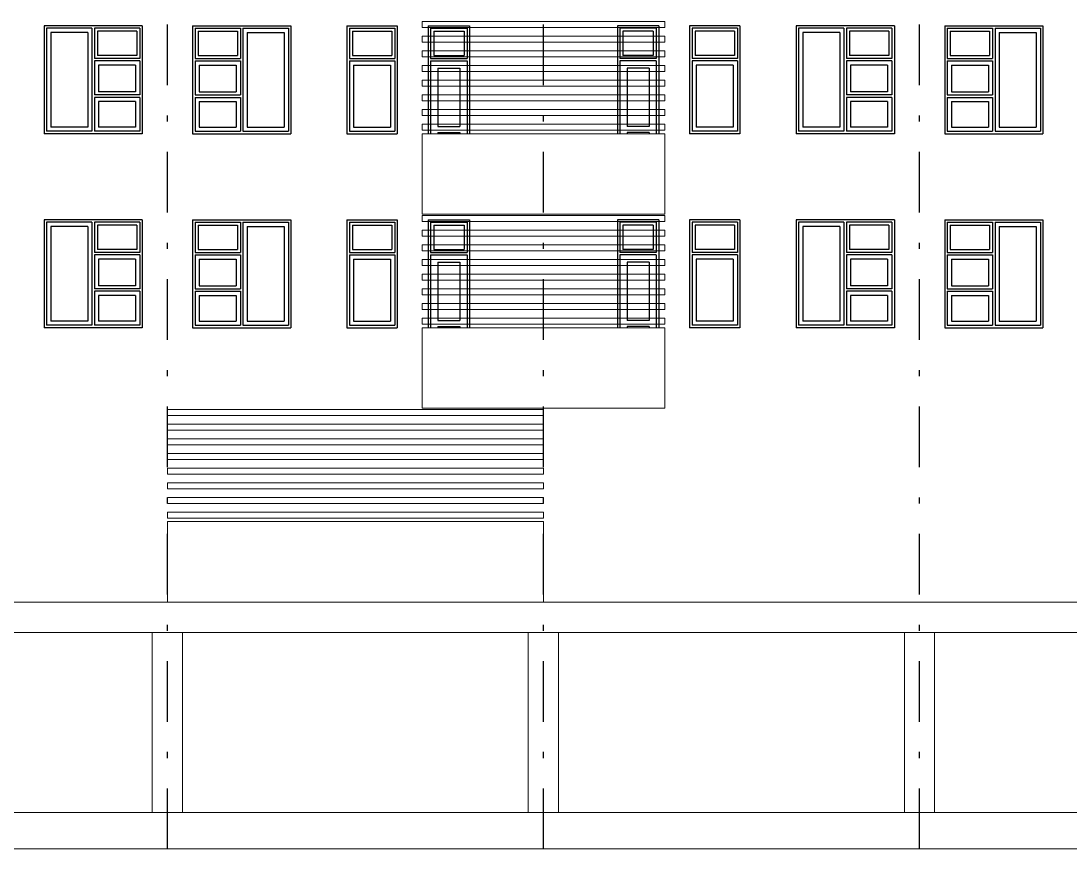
# Model space of a CAD drawing. Header units: millimetres. Extents: x 1676 to 1802, y 1105 to 1194.
# Drawn here: x 1721.62 to 1738.94, y 1120.23 to 1133.89 of the extents above; entities that cross this region are included whole.
import ezdxf

# ---------------------------------------------------------------- set-up
doc = ezdxf.new("R2010")
doc.units = ezdxf.units.MM
doc.linetypes.add('DASHDOT', pattern=[1, 0.5, -0.25, 0, -0.25])
for name, color, linetype, lineweight in [('ars', 11, 'Continuous', 0), ('lan', 7, 'Continuous', 15), ('tem', 5, 'Continuous', 20)]:
    doc.layers.add(name, color=color, linetype=linetype, lineweight=lineweight)
doc.layers.add('as', color=1, linetype='Continuous', plot=False)
doc.layers.add('Kusen', color=30, linetype='Continuous')

msp = doc.modelspace()

# ---------------------------------------------------------------- linework, layer by layer
at = {"layer": 'ars', "linetype": 'ByBlock'}
for points in [[(1728.238, 1133.78), (1732.238, 1133.78), (1732.238, 1133.877), (1728.238, 1133.877)], [(1728.238, 1133.538), (1732.238, 1133.538), (1732.238, 1133.635), (1728.238, 1133.635)], [(1728.238, 1133.296), (1732.238, 1133.296), (1732.238, 1133.393), (1728.238, 1133.393)], [(1728.238, 1133.054), (1732.238, 1133.054), (1732.238, 1133.151), (1728.238, 1133.151)], [(1728.238, 1132.812), (1732.238, 1132.812), (1732.238, 1132.909), (1728.238, 1132.909)], [(1728.238, 1132.571), (1732.238, 1132.571), (1732.238, 1132.667), (1728.238, 1132.667)], [(1728.238, 1132.329), (1732.238, 1132.329), (1732.238, 1132.426), (1728.238, 1132.426)], [(1728.238, 1132.087), (1732.238, 1132.087), (1732.238, 1132.184), (1728.238, 1132.184)], [(1728.238, 1130.58), (1732.238, 1130.58), (1732.238, 1130.677), (1728.238, 1130.677)], [(1728.238, 1130.338), (1732.238, 1130.338), (1732.238, 1130.435), (1728.238, 1130.435)], [(1728.238, 1130.096), (1732.238, 1130.096), (1732.238, 1130.193), (1728.238, 1130.193)], [(1728.238, 1129.854), (1732.238, 1129.854), (1732.238, 1129.951), (1728.238, 1129.951)], [(1728.238, 1129.612), (1732.238, 1129.612), (1732.238, 1129.709), (1728.238, 1129.709)], [(1728.238, 1129.371), (1732.238, 1129.371), (1732.238, 1129.467), (1728.238, 1129.467)], [(1728.238, 1129.129), (1732.238, 1129.129), (1732.238, 1129.226), (1728.238, 1129.226)], [(1728.238, 1128.887), (1732.238, 1128.887), (1732.238, 1128.984), (1728.238, 1128.984)], [(1730.238, 1127.38), (1724.038, 1127.38), (1724.038, 1127.477), (1730.238, 1127.477)], [(1730.238, 1127.138), (1724.038, 1127.138), (1724.038, 1127.235), (1730.238, 1127.235)], [(1730.238, 1126.896), (1724.038, 1126.896), (1724.038, 1126.993), (1730.238, 1126.993)], [(1730.238, 1126.654), (1724.038, 1126.654), (1724.038, 1126.751), (1730.238, 1126.751)], [(1730.238, 1126.412), (1724.038, 1126.412), (1724.038, 1126.509), (1730.238, 1126.509)], [(1730.238, 1126.171), (1724.038, 1126.171), (1724.038, 1126.267), (1730.238, 1126.267)], [(1730.238, 1125.929), (1724.038, 1125.929), (1724.038, 1126.026), (1730.238, 1126.026)], [(1730.238, 1125.687), (1724.038, 1125.687), (1724.038, 1125.784), (1730.238, 1125.784)]]:
    msp.add_lwpolyline(points, close=True, dxfattribs=at)
at = {"layer": 'as', "linetype": 'DASHDOT', "ltscale": 2}
for p, q in [((1724.038, 1120.227), (1724.038, 1177.027)), ((1730.238, 1120.227), (1730.238, 1177.027)), ((1736.438, 1120.227), (1736.438, 1177.027))]:
    msp.add_line(p, q, dxfattribs=at)
at = {"layer": 'Kusen', "linetype": 'ByBlock'}
for p, q in [((1722.003, 1133.807), (1722.003, 1132.027)), ((1723.623, 1133.807), (1722.003, 1133.807)), ((1723.623, 1133.807), (1723.623, 1132.027)), ((1724.453, 1133.807), (1724.453, 1132.027)), ((1724.453, 1133.807), (1726.073, 1133.807)), ((1726.073, 1133.807), (1726.073, 1132.027)), ((1726.998, 1133.807), (1726.998, 1132.027)), ((1726.998, 1133.807), (1727.828, 1133.807)), ((1727.828, 1133.807), (1727.828, 1132.027)), ((1728.338, 1133.807), (1728.338, 1132.027)), ((1728.338, 1133.807), (1729.018, 1133.807)), ((1729.018, 1133.807), (1729.018, 1132.027)), ((1731.458, 1133.807), (1731.458, 1132.027)), ((1732.138, 1133.807), (1731.458, 1133.807)), ((1732.138, 1133.807), (1732.138, 1132.027)), ((1732.648, 1133.807), (1732.648, 1132.027)), ((1733.478, 1133.807), (1732.648, 1133.807)), ((1733.478, 1133.807), (1733.478, 1132.027)), ((1734.403, 1133.807), (1734.403, 1132.027)), ((1736.023, 1133.807), (1734.403, 1133.807)), ((1736.023, 1133.807), (1736.023, 1132.027)), ((1736.853, 1133.807), (1736.853, 1132.027)), ((1736.853, 1133.807), (1738.473, 1133.807)), ((1738.473, 1133.807), (1738.473, 1132.027)), ((1722.043, 1133.767), (1722.043, 1132.067)), ((1722.793, 1133.767), (1722.043, 1133.767)), ((1722.723, 1133.697), (1722.113, 1133.697)), ((1722.113, 1133.697), (1722.113, 1132.137)), ((1722.723, 1133.697), (1722.723, 1132.137)), ((1722.793, 1133.767), (1722.793, 1132.067)), ((1722.833, 1133.767), (1722.833, 1133.267)), ((1723.583, 1133.767), (1722.833, 1133.767)), ((1722.883, 1133.717), (1722.883, 1133.317)), ((1723.533, 1133.717), (1722.883, 1133.717)), ((1723.533, 1133.717), (1723.533, 1133.317)), ((1723.583, 1133.767), (1723.583, 1133.267)), ((1724.493, 1133.767), (1724.493, 1133.267)), ((1724.493, 1133.767), (1725.243, 1133.767)), ((1724.543, 1133.717), (1724.543, 1133.317)), ((1724.543, 1133.717), (1725.193, 1133.717)), ((1725.193, 1133.717), (1725.193, 1133.317)), ((1725.243, 1133.767), (1725.243, 1133.267)), ((1725.283, 1133.767), (1725.283, 1132.067)), ((1725.283, 1133.767), (1726.033, 1133.767)), ((1725.353, 1133.697), (1725.963, 1133.697)), ((1725.353, 1133.697), (1725.353, 1132.137)), ((1725.963, 1133.697), (1725.963, 1132.137)), ((1726.033, 1133.767), (1726.033, 1132.067)), ((1727.038, 1133.767), (1727.038, 1133.267)), ((1727.038, 1133.767), (1727.788, 1133.767)), ((1727.088, 1133.717), (1727.088, 1133.317)), ((1727.088, 1133.717), (1727.738, 1133.717)), ((1727.738, 1133.717), (1727.738, 1133.317)), ((1727.788, 1133.767), (1727.788, 1133.267)), ((1728.378, 1133.767), (1728.378, 1133.267)), ((1728.378, 1133.767), (1728.978, 1133.767)), ((1728.428, 1133.717), (1728.428, 1133.317)), ((1728.428, 1133.717), (1728.928, 1133.717)), ((1728.928, 1133.717), (1728.928, 1133.317)), ((1728.978, 1133.767), (1728.978, 1133.267)), ((1731.498, 1133.767), (1731.498, 1133.267)), ((1732.098, 1133.767), (1731.498, 1133.767)), ((1731.548, 1133.717), (1731.548, 1133.317)), ((1732.048, 1133.717), (1731.548, 1133.717)), ((1732.048, 1133.717), (1732.048, 1133.317)), ((1732.098, 1133.767), (1732.098, 1133.267)), ((1732.688, 1133.767), (1732.688, 1133.267)), ((1733.438, 1133.767), (1732.688, 1133.767)), ((1732.738, 1133.717), (1732.738, 1133.317)), ((1733.388, 1133.717), (1732.738, 1133.717)), ((1733.388, 1133.717), (1733.388, 1133.317)), ((1733.438, 1133.767), (1733.438, 1133.267)), ((1734.443, 1133.767), (1734.443, 1132.067)), ((1735.193, 1133.767), (1734.443, 1133.767)), ((1735.123, 1133.697), (1734.513, 1133.697)), ((1734.513, 1133.697), (1734.513, 1132.137)), ((1735.123, 1133.697), (1735.123, 1132.137)), ((1735.193, 1133.767), (1735.193, 1132.067)), ((1735.233, 1133.767), (1735.233, 1133.267)), ((1735.983, 1133.767), (1735.233, 1133.767)), ((1735.283, 1133.717), (1735.283, 1133.317)), ((1735.933, 1133.717), (1735.283, 1133.717)), ((1735.933, 1133.717), (1735.933, 1133.317)), ((1735.983, 1133.767), (1735.983, 1133.267)), ((1736.893, 1133.767), (1736.893, 1133.267)), ((1736.893, 1133.767), (1737.643, 1133.767)), ((1736.943, 1133.717), (1736.943, 1133.317)), ((1736.943, 1133.717), (1737.593, 1133.717)), ((1737.593, 1133.717), (1737.593, 1133.317)), ((1737.643, 1133.767), (1737.643, 1133.267)), ((1737.683, 1133.767), (1737.683, 1132.067)), ((1737.683, 1133.767), (1738.433, 1133.767)), ((1737.753, 1133.697), (1738.363, 1133.697)), ((1737.753, 1133.697), (1737.753, 1132.137)), ((1738.363, 1133.697), (1738.363, 1132.137)), ((1738.433, 1133.767), (1738.433, 1132.067)), ((1722.043, 1133.267), (1722.043, 1133.227)), ((1723.583, 1133.267), (1722.833, 1133.267)), ((1723.533, 1133.317), (1722.883, 1133.317)), ((1724.493, 1133.267), (1725.243, 1133.267)), ((1724.543, 1133.317), (1725.193, 1133.317)), ((1726.033, 1133.267), (1726.033, 1133.227)), ((1727.038, 1133.267), (1727.788, 1133.267)), ((1727.088, 1133.317), (1727.738, 1133.317)), ((1728.378, 1133.267), (1728.978, 1133.267)), ((1728.428, 1133.317), (1728.928, 1133.317)), ((1732.098, 1133.267), (1731.498, 1133.267)), ((1732.048, 1133.317), (1731.548, 1133.317)), ((1733.438, 1133.267), (1732.688, 1133.267)), ((1733.388, 1133.317), (1732.738, 1133.317)), ((1734.443, 1133.267), (1734.443, 1133.227)), ((1735.983, 1133.267), (1735.233, 1133.267)), ((1735.933, 1133.317), (1735.283, 1133.317)), ((1736.893, 1133.267), (1737.643, 1133.267)), ((1736.943, 1133.317), (1737.593, 1133.317)), ((1738.433, 1133.267), (1738.433, 1133.227)), ((1722.833, 1133.227), (1722.833, 1132.667)), ((1723.583, 1133.227), (1722.833, 1133.227)), ((1722.903, 1133.157), (1722.903, 1132.717)), ((1723.513, 1133.157), (1722.903, 1133.157)), ((1723.513, 1133.157), (1723.513, 1132.717)), ((1723.583, 1133.227), (1723.583, 1132.667)), ((1724.493, 1133.227), (1724.493, 1132.667)), ((1724.493, 1133.227), (1725.243, 1133.227)), ((1724.563, 1133.157), (1724.563, 1132.717)), ((1724.563, 1133.157), (1725.173, 1133.157)), ((1725.173, 1133.157), (1725.173, 1132.717)), ((1725.243, 1133.227), (1725.243, 1132.667)), ((1727.038, 1133.227), (1727.038, 1132.067)), ((1727.038, 1133.227), (1727.788, 1133.227)), ((1727.108, 1133.157), (1727.108, 1132.137)), ((1727.108, 1133.157), (1727.718, 1133.157)), ((1727.718, 1133.157), (1727.718, 1132.137)), ((1727.788, 1133.227), (1727.788, 1132.067)), ((1728.378, 1133.227), (1728.378, 1132.027)), ((1728.378, 1133.227), (1728.978, 1133.227)), ((1728.498, 1133.107), (1728.498, 1132.147)), ((1728.498, 1133.107), (1728.858, 1133.107)), ((1728.858, 1133.107), (1728.858, 1132.147)), ((1728.978, 1133.227), (1728.978, 1132.027)), ((1731.498, 1133.227), (1731.498, 1132.027)), ((1732.098, 1133.227), (1731.498, 1133.227)), ((1731.618, 1133.107), (1731.618, 1132.147)), ((1731.978, 1133.107), (1731.618, 1133.107)), ((1731.978, 1133.107), (1731.978, 1132.147)), ((1732.098, 1133.227), (1732.098, 1132.027)), ((1732.688, 1133.227), (1732.688, 1132.067)), ((1733.438, 1133.227), (1732.688, 1133.227)), ((1732.758, 1133.157), (1732.758, 1132.137)), ((1733.368, 1133.157), (1732.758, 1133.157)), ((1733.368, 1133.157), (1733.368, 1132.137)), ((1733.438, 1133.227), (1733.438, 1132.067)), ((1735.233, 1133.227), (1735.233, 1132.667)), ((1735.983, 1133.227), (1735.233, 1133.227)), ((1735.303, 1133.157), (1735.303, 1132.717)), ((1735.913, 1133.157), (1735.303, 1133.157)), ((1735.913, 1133.157), (1735.913, 1132.717)), ((1735.983, 1133.227), (1735.983, 1132.667)), ((1736.893, 1133.227), (1736.893, 1132.667)), ((1736.893, 1133.227), (1737.643, 1133.227)), ((1736.963, 1133.157), (1736.963, 1132.717)), ((1736.963, 1133.157), (1737.573, 1133.157)), ((1737.573, 1133.157), (1737.573, 1132.717)), ((1737.643, 1133.227), (1737.643, 1132.667)), ((1723.583, 1132.667), (1722.833, 1132.667)), ((1722.833, 1132.627), (1722.833, 1132.067)), ((1723.583, 1132.627), (1722.833, 1132.627)), ((1723.513, 1132.717), (1722.903, 1132.717)), ((1723.583, 1132.627), (1723.583, 1132.067)), ((1724.493, 1132.667), (1725.243, 1132.667)), ((1724.493, 1132.627), (1724.493, 1132.067)), ((1724.493, 1132.627), (1725.243, 1132.627)), ((1724.563, 1132.717), (1725.173, 1132.717)), ((1725.243, 1132.627), (1725.243, 1132.067)), ((1735.983, 1132.667), (1735.233, 1132.667)), ((1735.233, 1132.627), (1735.233, 1132.067)), ((1735.983, 1132.627), (1735.233, 1132.627)), ((1735.913, 1132.717), (1735.303, 1132.717)), ((1735.983, 1132.627), (1735.983, 1132.067)), ((1736.893, 1132.667), (1737.643, 1132.667)), ((1736.893, 1132.627), (1736.893, 1132.067)), ((1736.893, 1132.627), (1737.643, 1132.627)), ((1736.963, 1132.717), (1737.573, 1132.717)), ((1737.643, 1132.627), (1737.643, 1132.067)), ((1722.903, 1132.557), (1722.903, 1132.137)), ((1723.513, 1132.557), (1722.903, 1132.557)), ((1723.513, 1132.557), (1723.513, 1132.137)), ((1724.563, 1132.557), (1724.563, 1132.137)), ((1724.563, 1132.557), (1725.173, 1132.557)), ((1725.173, 1132.557), (1725.173, 1132.137)), ((1735.303, 1132.557), (1735.303, 1132.137)), ((1735.913, 1132.557), (1735.303, 1132.557)), ((1735.913, 1132.557), (1735.913, 1132.137)), ((1736.963, 1132.557), (1736.963, 1132.137)), ((1736.963, 1132.557), (1737.573, 1132.557)), ((1737.573, 1132.557), (1737.573, 1132.137)), ((1722.793, 1132.067), (1722.043, 1132.067)), ((1722.723, 1132.137), (1722.113, 1132.137)), ((1723.583, 1132.067), (1722.833, 1132.067)), ((1723.513, 1132.137), (1722.903, 1132.137)), ((1724.493, 1132.067), (1725.243, 1132.067)), ((1724.563, 1132.137), (1725.173, 1132.137)), ((1725.283, 1132.067), (1726.033, 1132.067)), ((1725.353, 1132.137), (1725.963, 1132.137)), ((1727.038, 1132.067), (1727.788, 1132.067)), ((1727.108, 1132.137), (1727.718, 1132.137)), ((1728.498, 1132.147), (1728.858, 1132.147)), ((1731.978, 1132.147), (1731.618, 1132.147)), ((1733.438, 1132.067), (1732.688, 1132.067)), ((1733.368, 1132.137), (1732.758, 1132.137)), ((1735.193, 1132.067), (1734.443, 1132.067)), ((1735.123, 1132.137), (1734.513, 1132.137)), ((1735.983, 1132.067), (1735.233, 1132.067)), ((1735.913, 1132.137), (1735.303, 1132.137)), ((1736.893, 1132.067), (1737.643, 1132.067)), ((1736.963, 1132.137), (1737.573, 1132.137)), ((1737.683, 1132.067), (1738.433, 1132.067)), ((1737.753, 1132.137), (1738.363, 1132.137)), ((1723.623, 1132.027), (1722.003, 1132.027)), ((1724.453, 1132.027), (1726.073, 1132.027)), ((1726.998, 1132.027), (1727.828, 1132.027)), ((1728.498, 1132.047), (1728.498, 1132.027)), ((1728.498, 1132.047), (1728.858, 1132.047)), ((1728.858, 1132.047), (1728.858, 1132.027)), ((1731.618, 1132.047), (1731.618, 1132.027)), ((1731.978, 1132.047), (1731.618, 1132.047)), ((1731.978, 1132.047), (1731.978, 1132.027)), ((1733.478, 1132.027), (1732.648, 1132.027)), ((1736.023, 1132.027), (1734.403, 1132.027)), ((1736.853, 1132.027), (1738.473, 1132.027)), ((1722.003, 1130.607), (1722.003, 1128.827)), ((1723.623, 1130.607), (1722.003, 1130.607)), ((1722.043, 1130.567), (1722.043, 1128.867)), ((1722.793, 1130.567), (1722.043, 1130.567)), ((1722.723, 1130.497), (1722.113, 1130.497)), ((1722.113, 1130.497), (1722.113, 1128.937)), ((1722.723, 1130.497), (1722.723, 1128.937)), ((1722.793, 1130.567), (1722.793, 1128.867)), ((1722.833, 1130.567), (1722.833, 1130.067)), ((1723.583, 1130.567), (1722.833, 1130.567)), ((1722.883, 1130.517), (1722.883, 1130.117)), ((1723.533, 1130.517), (1722.883, 1130.517)), ((1723.533, 1130.517), (1723.533, 1130.117)), ((1723.583, 1130.567), (1723.583, 1130.067)), ((1723.623, 1130.607), (1723.623, 1128.827)), ((1724.453, 1130.607), (1724.453, 1128.827)), ((1724.453, 1130.607), (1726.073, 1130.607)), ((1724.493, 1130.567), (1724.493, 1130.067)), ((1724.493, 1130.567), (1725.243, 1130.567)), ((1724.543, 1130.517), (1724.543, 1130.117)), ((1724.543, 1130.517), (1725.193, 1130.517)), ((1725.193, 1130.517), (1725.193, 1130.117)), ((1725.243, 1130.567), (1725.243, 1130.067)), ((1725.283, 1130.567), (1725.283, 1128.867)), ((1725.283, 1130.567), (1726.033, 1130.567)), ((1725.353, 1130.497), (1725.963, 1130.497)), ((1725.353, 1130.497), (1725.353, 1128.937)), ((1725.963, 1130.497), (1725.963, 1128.937)), ((1726.033, 1130.567), (1726.033, 1128.867)), ((1726.073, 1130.607), (1726.073, 1128.827)), ((1726.998, 1130.607), (1726.998, 1128.827)), ((1726.998, 1130.607), (1727.828, 1130.607)), ((1727.038, 1130.567), (1727.038, 1130.067)), ((1727.038, 1130.567), (1727.788, 1130.567)), ((1727.088, 1130.517), (1727.088, 1130.117)), ((1727.088, 1130.517), (1727.738, 1130.517)), ((1727.738, 1130.517), (1727.738, 1130.117)), ((1727.788, 1130.567), (1727.788, 1130.067)), ((1727.828, 1130.607), (1727.828, 1128.827)), ((1728.338, 1130.607), (1728.338, 1128.827)), ((1728.338, 1130.607), (1729.018, 1130.607)), ((1728.378, 1130.567), (1728.378, 1130.067)), ((1728.378, 1130.567), (1728.978, 1130.567)), ((1728.428, 1130.517), (1728.428, 1130.117)), ((1728.428, 1130.517), (1728.928, 1130.517)), ((1728.928, 1130.517), (1728.928, 1130.117)), ((1728.978, 1130.567), (1728.978, 1130.067)), ((1729.018, 1130.607), (1729.018, 1128.827)), ((1731.458, 1130.607), (1731.458, 1128.827)), ((1732.138, 1130.607), (1731.458, 1130.607)), ((1731.498, 1130.567), (1731.498, 1130.067)), ((1732.098, 1130.567), (1731.498, 1130.567)), ((1731.548, 1130.517), (1731.548, 1130.117)), ((1732.048, 1130.517), (1731.548, 1130.517)), ((1732.048, 1130.517), (1732.048, 1130.117)), ((1732.098, 1130.567), (1732.098, 1130.067)), ((1732.138, 1130.607), (1732.138, 1128.827)), ((1732.648, 1130.607), (1732.648, 1128.827)), ((1733.478, 1130.607), (1732.648, 1130.607)), ((1732.688, 1130.567), (1732.688, 1130.067)), ((1733.438, 1130.567), (1732.688, 1130.567)), ((1732.738, 1130.517), (1732.738, 1130.117)), ((1733.388, 1130.517), (1732.738, 1130.517)), ((1733.388, 1130.517), (1733.388, 1130.117)), ((1733.438, 1130.567), (1733.438, 1130.067)), ((1733.478, 1130.607), (1733.478, 1128.827)), ((1734.403, 1130.607), (1734.403, 1128.827)), ((1736.023, 1130.607), (1734.403, 1130.607)), ((1734.443, 1130.567), (1734.443, 1128.867)), ((1735.193, 1130.567), (1734.443, 1130.567)), ((1735.123, 1130.497), (1734.513, 1130.497)), ((1734.513, 1130.497), (1734.513, 1128.937)), ((1735.123, 1130.497), (1735.123, 1128.937)), ((1735.193, 1130.567), (1735.193, 1128.867)), ((1735.233, 1130.567), (1735.233, 1130.067)), ((1735.983, 1130.567), (1735.233, 1130.567)), ((1735.283, 1130.517), (1735.283, 1130.117)), ((1735.933, 1130.517), (1735.283, 1130.517)), ((1735.933, 1130.517), (1735.933, 1130.117)), ((1735.983, 1130.567), (1735.983, 1130.067)), ((1736.023, 1130.607), (1736.023, 1128.827)), ((1736.853, 1130.607), (1736.853, 1128.827)), ((1736.853, 1130.607), (1738.473, 1130.607)), ((1736.893, 1130.567), (1736.893, 1130.067)), ((1736.893, 1130.567), (1737.643, 1130.567)), ((1736.943, 1130.517), (1736.943, 1130.117)), ((1736.943, 1130.517), (1737.593, 1130.517)), ((1737.593, 1130.517), (1737.593, 1130.117)), ((1737.643, 1130.567), (1737.643, 1130.067)), ((1737.683, 1130.567), (1737.683, 1128.867)), ((1737.683, 1130.567), (1738.433, 1130.567)), ((1737.753, 1130.497), (1738.363, 1130.497)), ((1737.753, 1130.497), (1737.753, 1128.937)), ((1738.363, 1130.497), (1738.363, 1128.937)), ((1738.433, 1130.567), (1738.433, 1128.867)), ((1738.473, 1130.607), (1738.473, 1128.827)), ((1722.043, 1130.067), (1722.043, 1130.027)), ((1723.583, 1130.067), (1722.833, 1130.067)), ((1722.833, 1130.027), (1722.833, 1129.467)), ((1723.583, 1130.027), (1722.833, 1130.027)), ((1723.533, 1130.117), (1722.883, 1130.117)), ((1723.583, 1130.027), (1723.583, 1129.467)), ((1724.493, 1130.067), (1725.243, 1130.067)), ((1724.493, 1130.027), (1724.493, 1129.467)), ((1724.493, 1130.027), (1725.243, 1130.027)), ((1724.543, 1130.117), (1725.193, 1130.117)), ((1725.243, 1130.027), (1725.243, 1129.467)), ((1726.033, 1130.067), (1726.033, 1130.027)), ((1727.038, 1130.067), (1727.788, 1130.067)), ((1727.038, 1130.027), (1727.038, 1128.867)), ((1727.038, 1130.027), (1727.788, 1130.027)), ((1727.088, 1130.117), (1727.738, 1130.117)), ((1727.788, 1130.027), (1727.788, 1128.867)), ((1728.378, 1130.067), (1728.978, 1130.067)), ((1728.378, 1130.027), (1728.378, 1128.827)), ((1728.378, 1130.027), (1728.978, 1130.027)), ((1728.428, 1130.117), (1728.928, 1130.117)), ((1728.978, 1130.027), (1728.978, 1128.827)), ((1732.098, 1130.067), (1731.498, 1130.067)), ((1731.498, 1130.027), (1731.498, 1128.827)), ((1732.098, 1130.027), (1731.498, 1130.027)), ((1732.048, 1130.117), (1731.548, 1130.117)), ((1732.098, 1130.027), (1732.098, 1128.827)), ((1733.438, 1130.067), (1732.688, 1130.067)), ((1732.688, 1130.027), (1732.688, 1128.867)), ((1733.438, 1130.027), (1732.688, 1130.027)), ((1733.388, 1130.117), (1732.738, 1130.117)), ((1733.438, 1130.027), (1733.438, 1128.867)), ((1734.443, 1130.067), (1734.443, 1130.027)), ((1735.983, 1130.067), (1735.233, 1130.067)), ((1735.233, 1130.027), (1735.233, 1129.467)), ((1735.983, 1130.027), (1735.233, 1130.027)), ((1735.933, 1130.117), (1735.283, 1130.117)), ((1735.983, 1130.027), (1735.983, 1129.467)), ((1736.893, 1130.067), (1737.643, 1130.067)), ((1736.893, 1130.027), (1736.893, 1129.467)), ((1736.893, 1130.027), (1737.643, 1130.027)), ((1736.943, 1130.117), (1737.593, 1130.117)), ((1737.643, 1130.027), (1737.643, 1129.467)), ((1738.433, 1130.067), (1738.433, 1130.027)), ((1722.903, 1129.957), (1722.903, 1129.517)), ((1723.513, 1129.957), (1722.903, 1129.957)), ((1723.513, 1129.957), (1723.513, 1129.517)), ((1724.563, 1129.957), (1724.563, 1129.517)), ((1724.563, 1129.957), (1725.173, 1129.957)), ((1725.173, 1129.957), (1725.173, 1129.517)), ((1727.108, 1129.957), (1727.108, 1128.937)), ((1727.108, 1129.957), (1727.718, 1129.957)), ((1727.718, 1129.957), (1727.718, 1128.937)), ((1728.498, 1129.907), (1728.498, 1128.947)), ((1728.498, 1129.907), (1728.858, 1129.907)), ((1728.858, 1129.907), (1728.858, 1128.947)), ((1731.618, 1129.907), (1731.618, 1128.947)), ((1731.978, 1129.907), (1731.618, 1129.907)), ((1731.978, 1129.907), (1731.978, 1128.947)), ((1732.758, 1129.957), (1732.758, 1128.937)), ((1733.368, 1129.957), (1732.758, 1129.957)), ((1733.368, 1129.957), (1733.368, 1128.937)), ((1735.303, 1129.957), (1735.303, 1129.517)), ((1735.913, 1129.957), (1735.303, 1129.957)), ((1735.913, 1129.957), (1735.913, 1129.517)), ((1736.963, 1129.957), (1736.963, 1129.517)), ((1736.963, 1129.957), (1737.573, 1129.957)), ((1737.573, 1129.957), (1737.573, 1129.517)), ((1723.583, 1129.467), (1722.833, 1129.467)), ((1723.513, 1129.517), (1722.903, 1129.517)), ((1724.493, 1129.467), (1725.243, 1129.467)), ((1724.563, 1129.517), (1725.173, 1129.517)), ((1735.983, 1129.467), (1735.233, 1129.467)), ((1735.913, 1129.517), (1735.303, 1129.517)), ((1736.893, 1129.467), (1737.643, 1129.467)), ((1736.963, 1129.517), (1737.573, 1129.517)), ((1722.833, 1129.427), (1722.833, 1128.867)), ((1723.583, 1129.427), (1722.833, 1129.427)), ((1722.903, 1129.357), (1722.903, 1128.937)), ((1723.513, 1129.357), (1722.903, 1129.357)), ((1723.513, 1129.357), (1723.513, 1128.937)), ((1723.583, 1129.427), (1723.583, 1128.867)), ((1724.493, 1129.427), (1724.493, 1128.867)), ((1724.493, 1129.427), (1725.243, 1129.427)), ((1724.563, 1129.357), (1724.563, 1128.937)), ((1724.563, 1129.357), (1725.173, 1129.357)), ((1725.173, 1129.357), (1725.173, 1128.937)), ((1725.243, 1129.427), (1725.243, 1128.867)), ((1735.233, 1129.427), (1735.233, 1128.867)), ((1735.983, 1129.427), (1735.233, 1129.427)), ((1735.303, 1129.357), (1735.303, 1128.937)), ((1735.913, 1129.357), (1735.303, 1129.357)), ((1735.913, 1129.357), (1735.913, 1128.937)), ((1735.983, 1129.427), (1735.983, 1128.867)), ((1736.893, 1129.427), (1736.893, 1128.867)), ((1736.893, 1129.427), (1737.643, 1129.427)), ((1736.963, 1129.357), (1736.963, 1128.937)), ((1736.963, 1129.357), (1737.573, 1129.357)), ((1737.573, 1129.357), (1737.573, 1128.937)), ((1737.643, 1129.427), (1737.643, 1128.867)), ((1722.723, 1128.937), (1722.113, 1128.937)), ((1723.513, 1128.937), (1722.903, 1128.937)), ((1724.563, 1128.937), (1725.173, 1128.937)), ((1725.353, 1128.937), (1725.963, 1128.937)), ((1727.108, 1128.937), (1727.718, 1128.937)), ((1728.498, 1128.947), (1728.858, 1128.947)), ((1731.978, 1128.947), (1731.618, 1128.947)), ((1733.368, 1128.937), (1732.758, 1128.937)), ((1735.123, 1128.937), (1734.513, 1128.937)), ((1735.913, 1128.937), (1735.303, 1128.937)), ((1736.963, 1128.937), (1737.573, 1128.937)), ((1737.753, 1128.937), (1738.363, 1128.937)), ((1723.623, 1128.827), (1722.003, 1128.827)), ((1722.793, 1128.867), (1722.043, 1128.867)), ((1723.583, 1128.867), (1722.833, 1128.867)), ((1724.453, 1128.827), (1726.073, 1128.827)), ((1724.493, 1128.867), (1725.243, 1128.867)), ((1725.283, 1128.867), (1726.033, 1128.867)), ((1726.998, 1128.827), (1727.828, 1128.827)), ((1727.038, 1128.867), (1727.788, 1128.867)), ((1728.498, 1128.847), (1728.498, 1128.827)), ((1728.498, 1128.847), (1728.858, 1128.847)), ((1728.858, 1128.847), (1728.858, 1128.827)), ((1731.618, 1128.847), (1731.618, 1128.827)), ((1731.978, 1128.847), (1731.618, 1128.847)), ((1731.978, 1128.847), (1731.978, 1128.827)), ((1733.478, 1128.827), (1732.648, 1128.827)), ((1733.438, 1128.867), (1732.688, 1128.867)), ((1736.023, 1128.827), (1734.403, 1128.827)), ((1735.193, 1128.867), (1734.443, 1128.867)), ((1735.983, 1128.867), (1735.233, 1128.867)), ((1736.853, 1128.827), (1738.473, 1128.827)), ((1736.893, 1128.867), (1737.643, 1128.867)), ((1737.683, 1128.867), (1738.433, 1128.867))]:
    msp.add_line(p, q, dxfattribs=at)
at = {"layer": 'lan', "linetype": 'Continuous', "ltscale": 2}
for p, q in [((1728.238, 1132.027), (1732.238, 1132.027)), ((1728.238, 1132.027), (1728.238, 1130.697)), ((1732.238, 1132.027), (1732.238, 1130.697)), ((1728.238, 1128.827), (1732.238, 1128.827)), ((1728.238, 1128.827), (1728.238, 1127.497)), ((1732.238, 1128.827), (1732.238, 1127.497)), ((1730.238, 1125.627), (1724.038, 1125.627)), ((1724.038, 1125.627), (1724.038, 1124.297)), ((1730.238, 1125.627), (1730.238, 1124.297))]:
    msp.add_line(p, q, dxfattribs=at)
at = {"layer": 'lan', "linetype": 'ByBlock'}
for p, q in [((1728.238, 1130.697), (1732.238, 1130.697)), ((1728.238, 1127.497), (1732.238, 1127.497)), ((1690.888, 1124.297), (1774.964, 1124.297)), ((1690.888, 1123.797), (1774.964, 1123.797)), ((1690.888, 1120.827), (1772.038, 1120.827)), ((1688.259, 1120.227), (1774.964, 1120.227))]:
    msp.add_line(p, q, dxfattribs=at)
at = {"layer": 'tem', "linetype": 'ByBlock'}
for p, q in [((1723.788, 1120.827), (1723.788, 1123.797)), ((1724.288, 1120.827), (1724.288, 1123.797)), ((1729.988, 1120.827), (1729.988, 1123.797)), ((1730.488, 1120.827), (1730.488, 1123.797)), ((1736.188, 1120.827), (1736.188, 1123.797)), ((1736.688, 1120.827), (1736.688, 1123.797))]:
    msp.add_line(p, q, dxfattribs=at)

doc.saveas('drawing.dxf')
